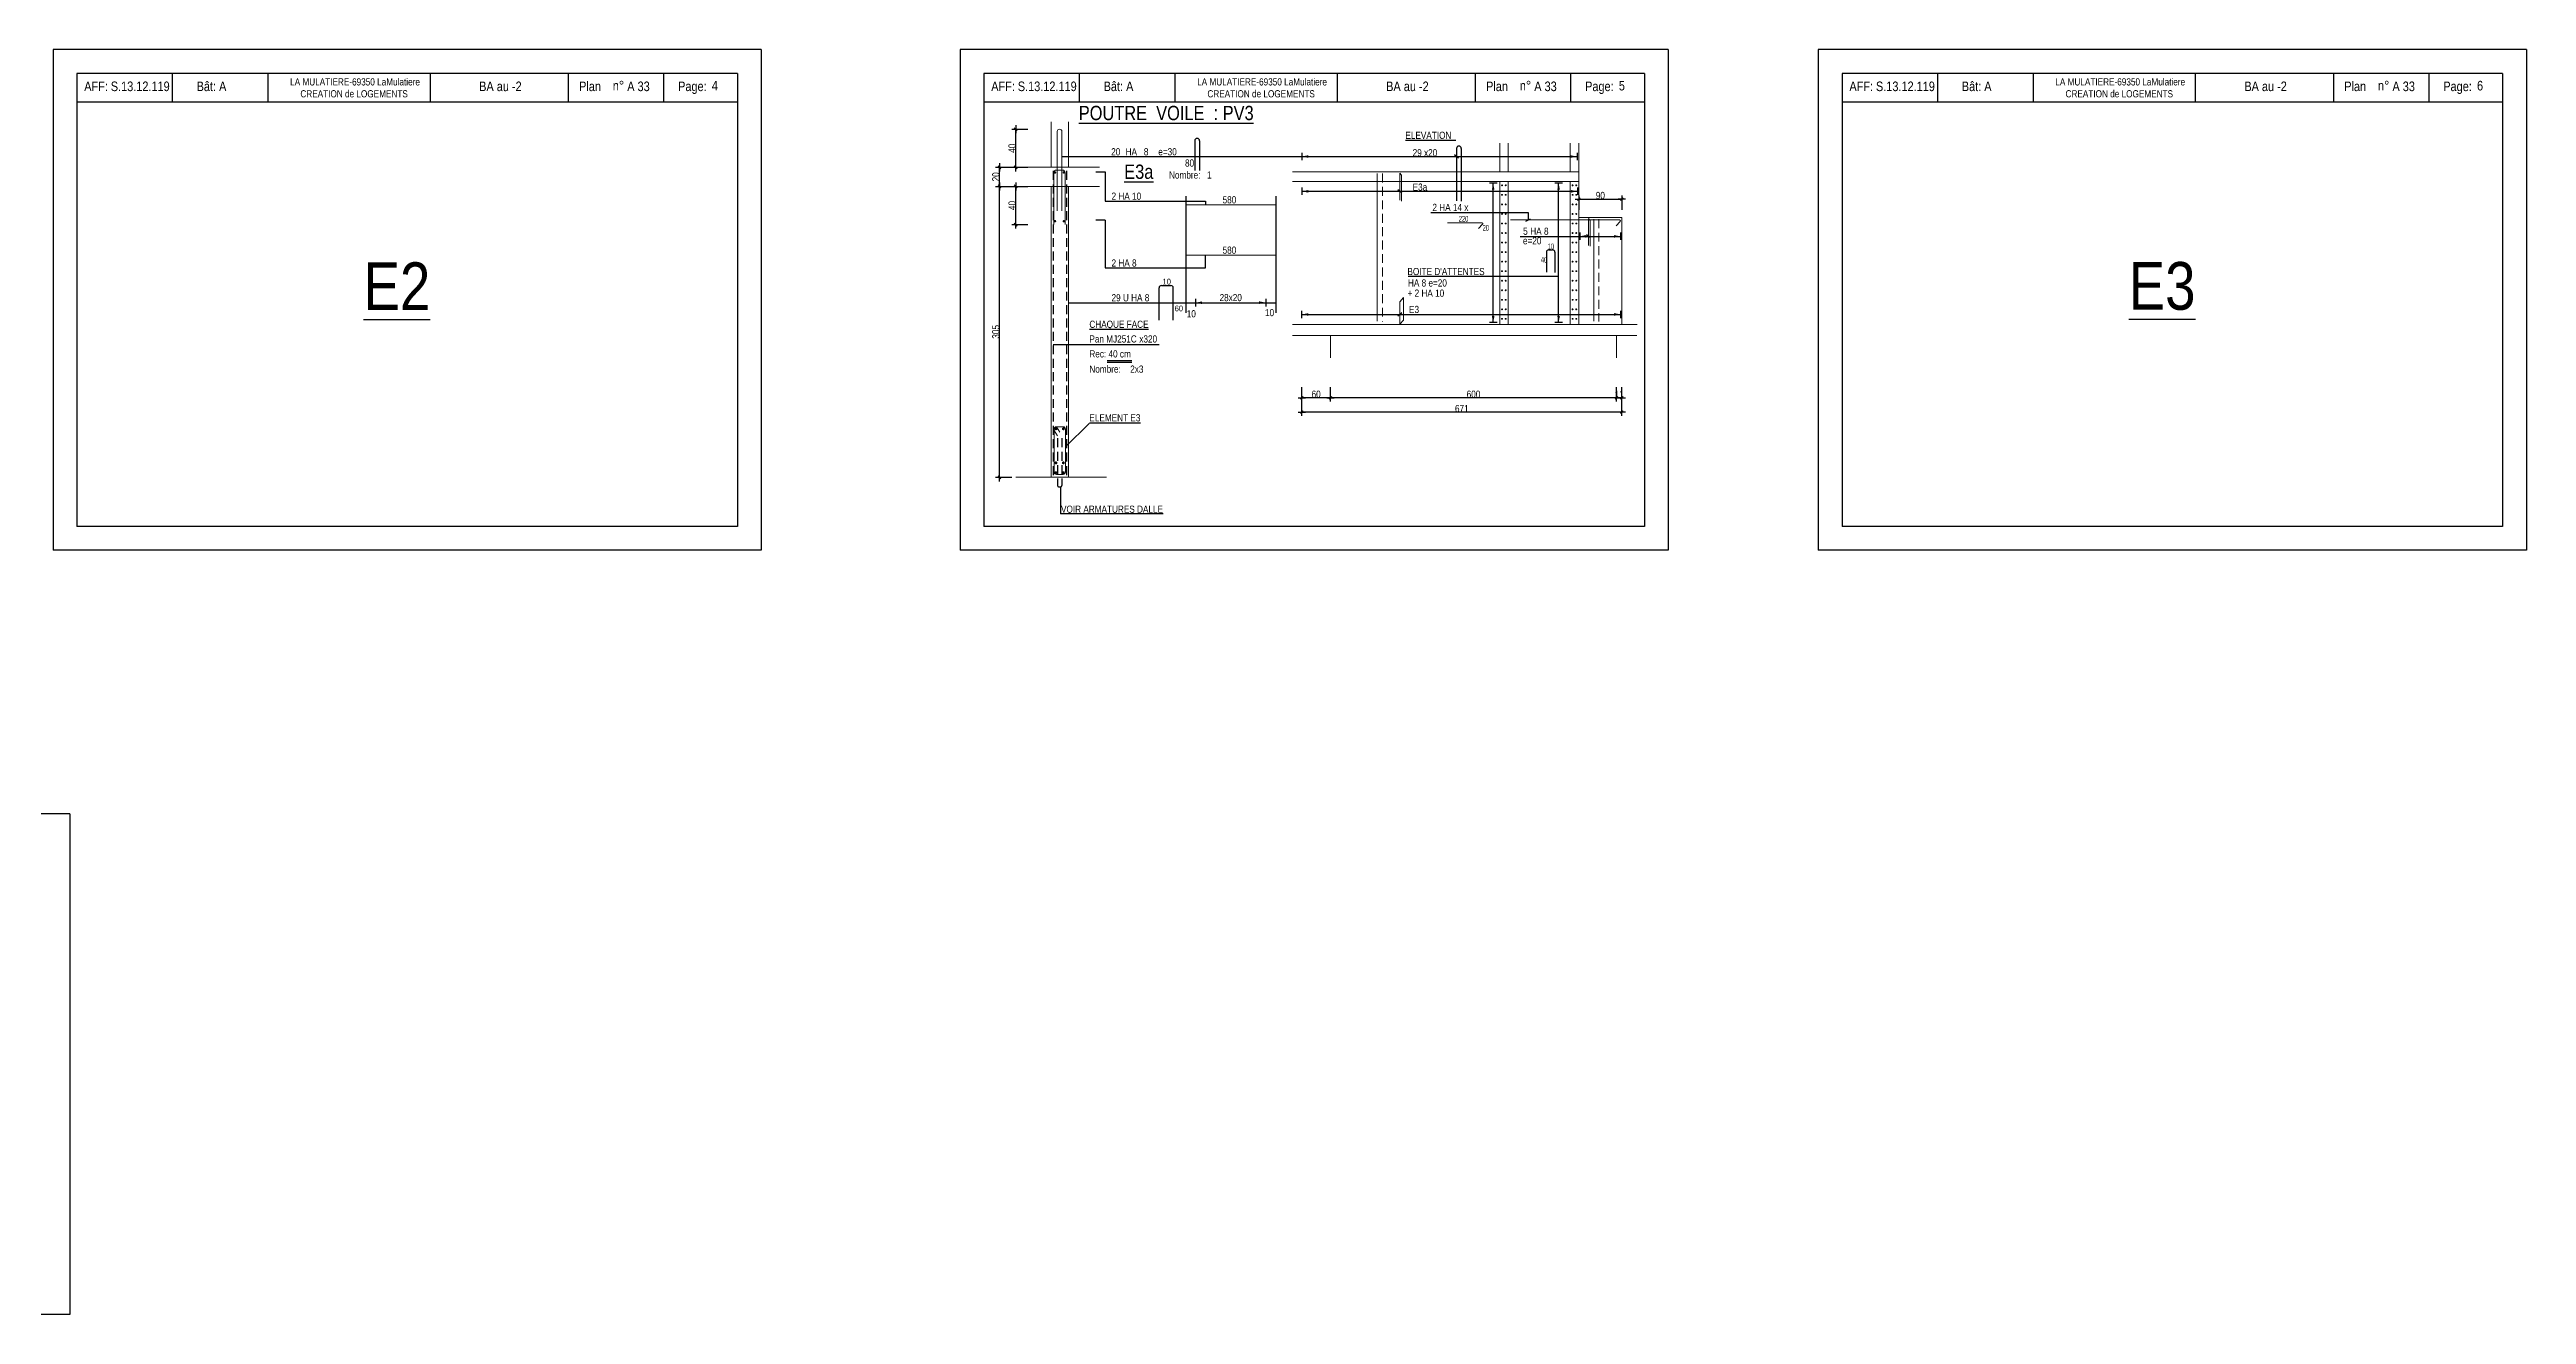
# Model space of a CAD drawing. Header units: metres. Extents: x -9927 to 45032, y -190416 to 12166.
# Drawn here: x 4051 to 9244, y -160749 to -158097 of the extents above; entities that cross this region are included whole.
import ezdxf
from ezdxf.enums import TextEntityAlignment as Align

# ---------------------------------------------------------------- set-up
doc = ezdxf.new("R2010")
doc.units = ezdxf.units.M
doc.header["$PDMODE"] = 65
doc.linetypes.add('CACHE2', pattern=[0.1875, 0.125, -0.0625])
for name, color, linetype in [('01_cote_gen', 4, 'Continuous'), ('01_fenetres', 171, 'Continuous'), ('01_linteaux', 3, 'Continuous'), ('01_sem', 42, 'Continuous'), ('01_texte', 230, 'Continuous'), ('AA_COTES', 2, 'Continuous')]:
    doc.layers.add(name, color=color, linetype=linetype)
doc.styles.add('STYLE2', font='ARIALN.TTF')
doc.dimstyles.new('JB25', dxfattribs={"dimscale": 0.1, "dimtxt": 150, "dimasz": 17, "dimexe": 0.1, "dimexo": 0.1, "dimgap": 0.09, "dimtad": 1, "dimdec": 1, "dimlfac": 0.5, "dimdsep": 46, "dimtxsty": 'STYLE2', "dimblk1": 'BOND_G', "dimblk2": 'BOND_D', "dimsah": 1, "dimcen": 1.5, "dimdle": 0.01, "dimse1": 1, "dimse2": 1, "dimclrd": 4, "dimclre": 2, "dimclrt": 5, "dimadec": 0, "dimazin": 0, "dimtfac": 2.333333, "dimtdec": 1, "dimtix": 1, "dimtmove": 2, "dimatfit": 3, "dimldrblk": 'BOND_G', "dimfxl": 1, "dimtolj": 1, "dimtzin": 0, "dimarcsym": 0})
doc.dimstyles.new('JB50', dxfattribs={"dimscale": 0.1, "dimtxt": 150, "dimasz": 15, "dimexe": 0.1, "dimexo": 0.1, "dimgap": 0.09, "dimtad": 1, "dimdec": 1, "dimdsep": 46, "dimtxsty": 'STYLE2', "dimblk1": 'BOND_G', "dimblk2": 'BOND_D', "dimsah": 1, "dimcen": 1.5, "dimdle": 0.01, "dimse1": 1, "dimse2": 1, "dimclrd": 4, "dimclre": 2, "dimclrt": 6, "dimazin": 2, "dimtfac": 2.333333, "dimtdec": 1, "dimtix": 1, "dimtmove": 2, "dimatfit": 3, "dimldrblk": 'BOND_G', "dimfxl": 1, "dimtolj": 1, "dimtzin": 0, "dimarcsym": 0})

# ---------------------------------------------------------------- blocks, each defined once
blk = doc.blocks.new('BOND_G')
at = {"layer": 'AA_COTES', "color": 0}
for p, q in [((5, 0), (-5, 0)), ((1.8, 1.8), (-1.8, -1.8)), ((0, -5), (0, 15))]:
    blk.add_line(p, q, dxfattribs=at)
blk = doc.blocks.new('BOND_D')
at = {"layer": 'AA_COTES', "color": 0}
for p, q in [((5, 0), (-5, 0)), ((-1.8, -1.8), (1.8, 1.8)), ((0, 5), (0, -15))]:
    blk.add_line(p, q, dxfattribs=at)
blk = doc.blocks.new('*D1466')
at = {"layer": '01_cote_gen', "color": 4, "linetype": 'Continuous', "lineweight": -2, "transparency": 16777216}
blk.add_line((6076.7, -158462), (6076.7, -158385.4), dxfattribs=at)
at = {"layer": 'DEFPOINTS', "color": 0, "linetype": 'Continuous', "lineweight": 0, "transparency": 16777216}
for p in [(6076.7, -158383.7), (6151, -158383.7), (6156.5, -158463.7)]:
    blk.add_point(p, dxfattribs=at)
at = {"layer": '01_cote_gen', "color": 4, "linetype": 'Continuous', "lineweight": -2, "transparency": 16777216, "xscale": 1.7, "yscale": 1.7, "zscale": 1.7}
for name, p, rotation in [('BOND_D', (6076.7, -158383.7), 90), ('BOND_G', (6076.7, -158463.7), 270)]:
    blk.add_blockref(name, p, dxfattribs=dict(at, rotation=rotation))
at = {"layer": '01_cote_gen', "color": 5, "linetype": 'Continuous', "lineweight": 0, "transparency": 16777216, "insert": (6069, -158423.7), "char_height": 15, "attachment_point": 5, "rotation": 90, "style": 'STYLE2'}
blk.add_mtext('\\A1;40', dxfattribs=at)
blk = doc.blocks.new('*D1467')
at = {"layer": '01_cote_gen', "color": 4, "linetype": 'Continuous', "lineweight": -2, "transparency": 16777216}
blk.add_line((6042.6, -158382), (6042.6, -158345.4), dxfattribs=at)
at = {"layer": 'DEFPOINTS', "color": 0, "linetype": 'Continuous', "lineweight": 0, "transparency": 16777216}
for p in [(6042.6, -158343.7), (6118.2, -158343.7), (6118.2, -158383.7)]:
    blk.add_point(p, dxfattribs=at)
at = {"layer": '01_cote_gen', "color": 4, "linetype": 'Continuous', "lineweight": -2, "transparency": 16777216, "xscale": 1.7, "yscale": 1.7, "zscale": 1.7}
for name, p, rotation in [('BOND_D', (6042.6, -158343.7), 90), ('BOND_G', (6042.6, -158383.7), 270)]:
    blk.add_blockref(name, p, dxfattribs=dict(at, rotation=rotation))
at = {"layer": '01_cote_gen', "color": 5, "linetype": 'Continuous', "lineweight": 0, "transparency": 16777216, "insert": (6034.9, -158363.7), "char_height": 15, "attachment_point": 5, "rotation": 90, "style": 'STYLE2'}
blk.add_mtext('\\A1;20', dxfattribs=at)
blk = doc.blocks.new('*D1468')
at = {"layer": '01_cote_gen', "color": 4, "lineweight": -2, "transparency": 16777216}
blk.add_line((6042.6, -158992), (6042.6, -158385.4), dxfattribs=at)
at = {"layer": 'DEFPOINTS', "color": 0, "lineweight": 0, "transparency": 16777216}
for p in [(6042.6, -158383.7), (6051.1, -158383.7), (6095.1, -158993.7)]:
    blk.add_point(p, dxfattribs=at)
at = {"layer": '01_cote_gen', "color": 4, "lineweight": -2, "transparency": 16777216, "xscale": 1.7, "yscale": 1.7, "zscale": 1.7}
for name, p, rotation in [('BOND_D', (6042.6, -158383.7), 90), ('BOND_G', (6042.6, -158993.7), 270)]:
    blk.add_blockref(name, p, dxfattribs=dict(at, rotation=rotation))
at = {"layer": '01_cote_gen', "color": 5, "lineweight": 0, "transparency": 16777216, "insert": (6034.9, -158688.7), "char_height": 15, "attachment_point": 5, "rotation": 90, "style": 'STYLE2'}
blk.add_mtext('\\A1;305', dxfattribs=at)
blk = doc.blocks.new('*D1469')
at = {"layer": '01_cote_gen', "color": 4, "lineweight": -2, "transparency": 16777216}
blk.add_line((6076.7, -158342), (6076.7, -158265.4), dxfattribs=at)
at = {"layer": 'DEFPOINTS', "color": 0, "lineweight": 0, "transparency": 16777216}
for p in [(6076.7, -158263.7), (6102.2, -158263.7), (6141.6, -158343.7)]:
    blk.add_point(p, dxfattribs=at)
at = {"layer": '01_cote_gen', "color": 4, "lineweight": -2, "transparency": 16777216, "xscale": 1.7, "yscale": 1.7, "zscale": 1.7}
for name, p, rotation in [('BOND_D', (6076.7, -158263.7), 90), ('BOND_G', (6076.7, -158343.7), 270)]:
    blk.add_blockref(name, p, dxfattribs=dict(at, rotation=rotation))
at = {"layer": '01_cote_gen', "color": 5, "lineweight": 0, "transparency": 16777216, "insert": (6069, -158303.7), "char_height": 15, "attachment_point": 5, "rotation": 90, "style": 'STYLE2'}
blk.add_mtext('\\A1;40', dxfattribs=at)
blk = doc.blocks.new('*D1470')
at = {"layer": '01_cote_gen', "color": 4, "lineweight": -2, "transparency": 16777216}
blk.add_line((7335, -158827.2), (6738, -158827.2), dxfattribs=at)
at = {"layer": 'DEFPOINTS', "color": 0, "lineweight": 0, "transparency": 16777216}
for p in [(6736.5, -158709), (7336.5, -158717.7), (6736.5, -158827.2)]:
    blk.add_point(p, dxfattribs=at)
at = {"layer": '01_cote_gen', "color": 4, "lineweight": -2, "transparency": 16777216, "xscale": 1.5, "yscale": 1.5, "zscale": 1.5, "rotation": 180}
blk.add_blockref('BOND_D', (6736.5, -158827.2), dxfattribs=at)
at = {"layer": '01_cote_gen', "color": 4, "lineweight": -2, "transparency": 16777216, "xscale": 1.5, "yscale": 1.5, "zscale": 1.5}
blk.add_blockref('BOND_G', (7336.5, -158827.2), dxfattribs=at)
at = {"layer": '01_cote_gen', "color": 6, "lineweight": 0, "transparency": 16777216, "insert": (7036.5, -158819.5), "char_height": 15, "attachment_point": 5, "style": 'STYLE2'}
blk.add_mtext('\\A1;600', dxfattribs=at)
blk = doc.blocks.new('*D1471')
at = {"layer": '01_cote_gen', "color": 4, "lineweight": -2, "transparency": 16777216}
blk.add_line((6735, -158827.2), (6678, -158827.2), dxfattribs=at)
at = {"layer": 'DEFPOINTS', "color": 0, "lineweight": 0, "transparency": 16777216}
for p in [(6676.5, -158728.4), (6736.5, -158728.4), (6676.5, -158827.2)]:
    blk.add_point(p, dxfattribs=at)
at = {"layer": '01_cote_gen', "color": 4, "lineweight": -2, "transparency": 16777216, "xscale": 1.5, "yscale": 1.5, "zscale": 1.5, "rotation": 180}
blk.add_blockref('BOND_D', (6676.5, -158827.2), dxfattribs=at)
at = {"layer": '01_cote_gen', "color": 4, "lineweight": -2, "transparency": 16777216, "xscale": 1.5, "yscale": 1.5, "zscale": 1.5}
blk.add_blockref('BOND_G', (6736.5, -158827.2), dxfattribs=at)
at = {"layer": '01_cote_gen', "color": 6, "lineweight": 0, "transparency": 16777216, "insert": (6706.5, -158819.5), "char_height": 15, "attachment_point": 5, "style": 'STYLE2'}
blk.add_mtext('\\A1;60', dxfattribs=at)
blk = doc.blocks.new('*D1472')
at = {"layer": '01_cote_gen', "color": 4, "lineweight": -2, "transparency": 16777216}
for p, q in [((7335, -158827.2), (7333.5, -158827.2)), ((7336.5, -158827.2), (7347.5, -158827.2)), ((7349, -158827.2), (7350.5, -158827.2))]:
    blk.add_line(p, q, dxfattribs=at)
at = {"layer": 'DEFPOINTS', "color": 0, "lineweight": 0, "transparency": 16777216}
for p in [(7347.5, -158673.1), (7336.5, -158819.7), (7347.5, -158827.2)]:
    blk.add_point(p, dxfattribs=at)
at = {"layer": '01_cote_gen', "color": 4, "lineweight": -2, "transparency": 16777216, "xscale": 1.5, "yscale": 1.5, "zscale": 1.5}
blk.add_blockref('BOND_G', (7336.5, -158827.2), dxfattribs=at)
at = {"layer": '01_cote_gen', "color": 4, "lineweight": -2, "transparency": 16777216, "xscale": 1.5, "yscale": 1.5, "zscale": 1.5, "rotation": 180}
blk.add_blockref('BOND_D', (7347.5, -158827.2), dxfattribs=at)
at = {"layer": '01_cote_gen', "color": 6, "lineweight": 0, "transparency": 16777216, "insert": (7342, -158819.7), "char_height": 15, "attachment_point": 5, "style": 'STYLE2'}
blk.add_mtext('\\A1;11', dxfattribs=at)
blk = doc.blocks.new('*D1473')
at = {"layer": '01_cote_gen', "color": 4, "lineweight": -2, "transparency": 16777216}
blk.add_line((7259, -158410.5), (7346, -158410.5), dxfattribs=at)
at = {"layer": 'DEFPOINTS', "color": 0, "lineweight": 0, "transparency": 16777216}
for p in [(7347.5, -158410.5), (7257.5, -158413.5), (7347.5, -158448.8)]:
    blk.add_point(p, dxfattribs=at)
at = {"layer": '01_cote_gen', "color": 4, "lineweight": -2, "transparency": 16777216, "xscale": 1.5, "yscale": 1.5, "zscale": 1.5, "rotation": 180}
blk.add_blockref('BOND_G', (7257.5, -158410.5), dxfattribs=at)
at = {"layer": '01_cote_gen', "color": 4, "lineweight": -2, "transparency": 16777216, "xscale": 1.5, "yscale": 1.5, "zscale": 1.5}
blk.add_blockref('BOND_D', (7347.5, -158410.5), dxfattribs=at)
at = {"layer": '01_cote_gen', "color": 6, "lineweight": 0, "transparency": 16777216, "insert": (7302.5, -158402.8), "char_height": 15, "attachment_point": 5, "style": 'STYLE2'}
blk.add_mtext('\\A1;90', dxfattribs=at)
blk = doc.blocks.new('*D1474')
at = {"layer": '01_cote_gen', "color": 4, "lineweight": -2, "transparency": 16777216}
blk.add_line((7346, -158857.4), (6678, -158857.4), dxfattribs=at)
at = {"layer": 'DEFPOINTS', "color": 0, "lineweight": 0, "transparency": 16777216}
for p in [(6676.5, -158834.2), (6676.5, -158857.4), (7347.5, -158834.7)]:
    blk.add_point(p, dxfattribs=at)
at = {"layer": '01_cote_gen', "color": 4, "lineweight": -2, "transparency": 16777216, "xscale": 1.5, "yscale": 1.5, "zscale": 1.5, "rotation": 180}
blk.add_blockref('BOND_D', (6676.5, -158857.4), dxfattribs=at)
at = {"layer": '01_cote_gen', "color": 4, "lineweight": -2, "transparency": 16777216, "xscale": 1.5, "yscale": 1.5, "zscale": 1.5}
blk.add_blockref('BOND_G', (7347.5, -158857.4), dxfattribs=at)
at = {"layer": '01_cote_gen', "color": 6, "lineweight": 0, "transparency": 16777216, "insert": (7012, -158849.7), "char_height": 15, "attachment_point": 5, "style": 'STYLE2'}
blk.add_mtext('\\A1;671', dxfattribs=at)

msp = doc.modelspace()

# ---------------------------------------------------------------- linework, layer by layer
at = {"layer": '01_cote_gen', "color": 5, "linetype": 'Continuous', "lineweight": 0}
for p, q in [((6834.73, -158356.78), (6834.73, -158666.54)), ((7288.48, -158452.65), (7288.48, -158666.54))]:
    msp.add_line(p, q, dxfattribs=at)
at = {"layer": '01_cote_gen', "color": 5, "linetype": 'CACHE2', "lineweight": 0, "ltscale": 150}
for p, q in [((6845.87, -158356.78), (6845.87, -158667.02)), ((7299.62, -158452.65), (7299.62, -158667.02))]:
    msp.add_line(p, q, dxfattribs=at)
at = {"layer": '01_fenetres', "ltscale": 30}
for p, q in [((4108.03, -158146.73), (4108.03, -159096.73)), ((5493.03, -158146.73), (4108.03, -158146.73)), ((4308.03, -158146.73), (4308.03, -158206.73)), ((4508.42, -158146.73), (4508.42, -158206.73)), ((4848.6, -158146.73), (4848.6, -158206.73)), ((5138.9, -158206.73), (5138.9, -158146.73)), ((5338.9, -158206.73), (5338.9, -158146.73)), ((5493.03, -158146.73), (5493.03, -159096.73)), ((6009.95, -158146.73), (6009.95, -159096.73)), ((6009.95, -158146.73), (6009.95, -159096.73)), ((6009.95, -158146.73), (6009.95, -159096.73)), ((7394.95, -158146.73), (6009.95, -158146.73)), ((6209.95, -158146.73), (6209.95, -158206.73)), ((6410.35, -158146.73), (6410.35, -158206.73)), ((6750.52, -158146.73), (6750.52, -158206.73)), ((7040.82, -158206.73), (7040.82, -158146.73)), ((7240.82, -158206.73), (7240.82, -158146.73)), ((7394.95, -158146.73), (7394.95, -159096.73)), ((7809.45, -158146.73), (7809.45, -159096.73)), ((9194.45, -158146.73), (7809.45, -158146.73)), ((8009.45, -158146.73), (8009.45, -158206.73)), ((8209.85, -158146.73), (8209.85, -158206.73)), ((8550.02, -158146.73), (8550.02, -158206.73)), ((8840.32, -158206.73), (8840.32, -158146.73)), ((9040.32, -158206.73), (9040.32, -158146.73)), ((9194.45, -158146.73), (9194.45, -159096.73)), ((5493.03, -158206.73), (4108.03, -158206.73)), ((7394.95, -158206.73), (6009.95, -158206.73)), ((9194.45, -158206.73), (7809.45, -158206.73)), ((5493.03, -159096.73), (4108.03, -159096.73)), ((7394.95, -159096.73), (6009.95, -159096.73)), ((9194.45, -159096.73), (7809.45, -159096.73))]:
    msp.add_line(p, q, dxfattribs=at)
at = {"layer": '01_linteaux', "linetype": 'Continuous'}
for p, q in [((6452.04, -158288.15), (6452.04, -158350.33)), ((6462.04, -158288.15), (6462.04, -158350.33)), ((7000.89, -158304.03), (7000.89, -158414.06)), ((7010.89, -158304.03), (7010.89, -158414.55)), ((7194.29, -158516.73), (7202.13, -158516.73)), ((7189.29, -158521.73), (7189.29, -158563.82)), ((7207.13, -158521.73), (7207.13, -158564.31)), ((6377.31, -158664.17), (6377.31, -158596.58)), ((6382.31, -158591.58), (6401.92, -158591.58)), ((6406.92, -158664.17), (6406.92, -158596.58))]:
    msp.add_line(p, q, dxfattribs=at)
for centre, start, end in [((6457.04, -158288.15), 90, 180), ((6457.04, -158288.15), 0, 90), ((7005.89, -158304.03), 90, 180), ((7005.89, -158304.03), 0, 90), ((7194.29, -158521.73), 90, 180), ((7202.13, -158521.73), 0, 90), ((6382.31, -158596.58), 90, 180), ((6401.92, -158596.58), 0, 90)]:
    msp.add_arc(centre, 5, start, end, dxfattribs=at)
at = {"layer": '01_sem', "color": 2, "lineweight": 0, "ltscale": 7}
for p, q in [((6150.9, -158343.72), (6150.9, -158247.98)), ((6186.9, -158343.72), (6186.9, -158247.98)), ((6163.55, -158268.72), (6163.55, -158434.77)), ((6173.55, -158268.72), (6173.55, -158434.77)), ((7091.45, -158353.09), (7091.45, -158293.28)), ((7109.45, -158353.09), (7109.45, -158293.28)), ((7239.45, -158353.09), (7239.45, -158293.28)), ((7257.45, -158373.09), (7257.45, -158293.28)), ((6076.85, -158343.72), (6251.92, -158343.72)), ((6156.18, -158355.32), (6156.18, -158463.72)), ((6174.18, -158349.32), (6162.18, -158349.32)), ((6180.18, -158355.32), (6180.18, -158463.72)), ((6656.83, -158353.09), (7257.45, -158353.09)), ((6882.15, -158356.18), (6882.15, -158412.84)), ((6882.15, -158356.18), (6885.69, -158360.41)), ((6885.69, -158360.41), (6885.69, -158414.33)), ((6076.85, -158383.72), (6251.92, -158383.72)), ((6150.9, -158383.72), (6150.9, -158993.72)), ((6186.9, -158383.72), (6186.9, -158993.72)), ((6656.83, -158373.09), (7257.45, -158373.09)), ((7091.45, -158373.09), (7091.45, -158673.09)), ((7109.45, -158373.09), (7109.45, -158673.09)), ((7239.45, -158373.09), (7239.45, -158673.09)), ((7257.45, -158373.09), (7257.45, -158673.09)), ((6433.53, -158422.09), (6621.85, -158422.09)), ((7053.9, -158459.76), (6982.24, -158459.76)), ((7055.35, -158463.14), (7046.98, -158471.95)), ((7342.57, -158453.89), (7114.19, -158453.89)), ((7257.45, -158448.76), (7347.45, -158448.76)), ((7277.92, -158450.67), (7277.92, -158507.34)), ((7277.92, -158450.67), (7281.46, -158454.9)), ((7281.46, -158454.9), (7281.46, -158508.83)), ((7344.02, -158457.27), (7335.65, -158466.08)), ((7347.45, -158448.76), (7347.45, -158673.09)), ((6433.53, -158527.67), (6621.85, -158527.67)), ((6882.15, -158625.6), (6889.43, -158616.89)), ((6889.43, -158663.93), (6889.43, -158616.89)), ((6882.15, -158672.64), (6882.15, -158625.6)), ((6882.15, -158672.64), (6889.43, -158663.93)), ((6656.83, -158673.09), (7379.61, -158673.09)), ((6656.83, -158696.09), (6736.45, -158696.09)), ((6736.45, -158696.09), (7336.45, -158696.09)), ((6736.45, -158696.09), (6736.45, -158743.09)), ((7336.45, -158696.09), (7336.45, -158743.09)), ((7336.45, -158696.09), (7379.15, -158696.09)), ((6156.9, -158892.72), (6156.9, -158982.72)), ((6156.9, -158895.5), (6164.25, -158906.7)), ((6161.9, -158887.72), (6175.9, -158887.72)), ((6161.9, -158887.72), (6169.25, -158898.91)), ((6180.9, -158892.72), (6180.9, -158982.72)), ((6076.85, -158993.72), (6266.84, -158993.72)), ((6093.48, -158993.72), (6245.78, -158993.72)), ((6161.9, -158987.72), (6175.9, -158987.72))]:
    msp.add_line(p, q, dxfattribs=at)
at = {"layer": '01_sem', "color": 2, "lineweight": 0, "ltscale": 7, "flags": 128}
for points, const_width in [([(6159.01, -158353.21, -1), (6159.01, -158355.71, -1)], 2.5), ([(6177.35, -158353.21, 1), (6177.35, -158355.71, 1)], 2.5), ([(7095.31, -158381.46, 1), (7097.31, -158381.46, 1)], 2), ([(7095.31, -158401.46, 1), (7097.31, -158401.46, 1)], 2), ([(7103.02, -158381.46, 1), (7105.02, -158381.46, 1)], 2), ([(7103.02, -158401.46, 1), (7105.02, -158401.46, 1)], 2), ([(7243.31, -158381.46, 1), (7245.31, -158381.46, 1)], 2), ([(7243.31, -158401.46, 1), (7245.31, -158401.46, 1)], 2), ([(7251.02, -158381.46, 1), (7253.02, -158381.46, 1)], 2), ([(7251.02, -158401.46, 1), (7253.02, -158401.46, 1)], 2), ([(6159.01, -158455.48, -1), (6159.01, -158457.98, -1)], 2.5), ([(6177.35, -158455.48, 1), (6177.35, -158457.98, 1)], 2.5), ([(7095.31, -158421.46, 1), (7097.31, -158421.46, 1)], 2), ([(7095.31, -158441.46, 1), (7097.31, -158441.46, 1)], 2), ([(7095.31, -158461.46, 1), (7097.31, -158461.46, 1)], 2), ([(7103.02, -158421.46, 1), (7105.02, -158421.46, 1)], 2), ([(7103.02, -158441.46, 1), (7105.02, -158441.46, 1)], 2), ([(7103.02, -158461.46, 1), (7105.02, -158461.46, 1)], 2), ([(7243.31, -158421.46, 1), (7245.31, -158421.46, 1)], 2), ([(7243.31, -158441.46, 1), (7245.31, -158441.46, 1)], 2), ([(7243.31, -158461.46, 1), (7245.31, -158461.46, 1)], 2), ([(7251.02, -158421.46, 1), (7253.02, -158421.46, 1)], 2), ([(7251.02, -158441.46, 1), (7253.02, -158441.46, 1)], 2), ([(7251.02, -158461.46, 1), (7253.02, -158461.46, 1)], 2), ([(7095.31, -158481.46, 1), (7097.31, -158481.46, 1)], 2), ([(7095.31, -158501.46, 1), (7097.31, -158501.46, 1)], 2), ([(7103.02, -158481.46, 1), (7105.02, -158481.46, 1)], 2), ([(7103.02, -158501.46, 1), (7105.02, -158501.46, 1)], 2), ([(7243.31, -158481.46, 1), (7245.31, -158481.46, 1)], 2), ([(7243.31, -158501.46, 1), (7245.31, -158501.46, 1)], 2), ([(7251.02, -158481.46, 1), (7253.02, -158481.46, 1)], 2), ([(7251.02, -158501.46, 1), (7253.02, -158501.46, 1)], 2), ([(7095.31, -158521.46, 1), (7097.31, -158521.46, 1)], 2), ([(7095.31, -158541.46, 1), (7097.31, -158541.46, 1)], 2), ([(7095.31, -158561.46, 1), (7097.31, -158561.46, 1)], 2), ([(7103.02, -158521.46, 1), (7105.02, -158521.46, 1)], 2), ([(7103.02, -158541.46, 1), (7105.02, -158541.46, 1)], 2), ([(7103.02, -158561.46, 1), (7105.02, -158561.46, 1)], 2), ([(7243.31, -158521.46, 1), (7245.31, -158521.46, 1)], 2), ([(7243.31, -158541.46, 1), (7245.31, -158541.46, 1)], 2), ([(7243.31, -158561.46, 1), (7245.31, -158561.46, 1)], 2), ([(7251.02, -158521.46, 1), (7253.02, -158521.46, 1)], 2), ([(7251.02, -158541.46, 1), (7253.02, -158541.46, 1)], 2), ([(7251.02, -158561.46, 1), (7253.02, -158561.46, 1)], 2), ([(7095.31, -158581.46, 1), (7097.31, -158581.46, 1)], 2), ([(7095.31, -158601.46, 1), (7097.31, -158601.46, 1)], 2), ([(7095.31, -158621.46, 1), (7097.31, -158621.46, 1)], 2), ([(7103.02, -158581.46, 1), (7105.02, -158581.46, 1)], 2), ([(7103.02, -158601.46, 1), (7105.02, -158601.46, 1)], 2), ([(7103.02, -158621.46, 1), (7105.02, -158621.46, 1)], 2), ([(7243.31, -158581.46, 1), (7245.31, -158581.46, 1)], 2), ([(7243.31, -158601.46, 1), (7245.31, -158601.46, 1)], 2), ([(7243.31, -158621.46, 1), (7245.31, -158621.46, 1)], 2), ([(7251.02, -158581.46, 1), (7253.02, -158581.46, 1)], 2), ([(7251.02, -158601.46, 1), (7253.02, -158601.46, 1)], 2), ([(7251.02, -158621.46, 1), (7253.02, -158621.46, 1)], 2), ([(7095.31, -158641.46, 1), (7097.31, -158641.46, 1)], 2), ([(7095.31, -158661.46, 1), (7097.31, -158661.46, 1)], 2), ([(7103.02, -158641.46, 1), (7105.02, -158641.46, 1)], 2), ([(7103.02, -158661.46, 1), (7105.02, -158661.46, 1)], 2), ([(7243.31, -158641.46, 1), (7245.31, -158641.46, 1)], 2), ([(7243.31, -158661.46, 1), (7245.31, -158661.46, 1)], 2), ([(7251.02, -158641.46, 1), (7253.02, -158641.46, 1)], 2), ([(7251.02, -158661.46, 1), (7253.02, -158661.46, 1)], 2), ([(6159.42, -158892.02, 1), (6162.42, -158892.02, 1)], 3), ([(6175.05, -158892.02, 1), (6178.05, -158892.02, 1)], 3), ([(6159.42, -158963.38, 1), (6162.42, -158963.38, 1)], 3), ([(6159.42, -158983.87, 1), (6162.42, -158983.87, 1)], 3), ([(6175.05, -158963.38, 1), (6178.05, -158963.38, 1)], 3), ([(6175.05, -158983.87, 1), (6178.05, -158983.87, 1)], 3)]:
    msp.add_lwpolyline(points, format="xyb", close=True, dxfattribs=dict(at, const_width=const_width))
at = {"layer": '01_sem', "color": 2, "lineweight": 0, "ltscale": 7}
for centre, radius, start, end in [((6168.55, -158268.72), 5, 0, 180), ((6162.18, -158355.32), 6, 90, 180), ((6174.18, -158355.32), 6, 0, 90), ((7053.9, -158461.76), 2, 316.48033, 90), ((7342.57, -158455.89), 2, 316.48033, 90), ((6161.9, -158892.72), 5, 90, 180), ((6175.9, -158892.72), 5, 0, 90), ((6161.9, -158982.72), 5, 180, 270), ((6175.9, -158982.72), 5, 270, 0)]:
    msp.add_arc(centre, radius, start, end, dxfattribs=at)
at = {"layer": '01_texte', "ltscale": 30}
for p, q in [((4058.03, -158096.73), (4058.03, -159146.73)), ((5543.03, -158096.73), (4058.03, -158096.73)), ((5543.03, -158096.73), (5543.03, -159146.73)), ((5959.95, -158096.73), (5959.95, -159146.73)), ((7444.95, -158096.73), (5959.95, -158096.73)), ((7444.95, -158096.73), (7444.95, -159146.73)), ((7759.45, -158096.73), (7759.45, -159146.73)), ((9244.45, -158096.73), (7759.45, -158096.73)), ((9244.45, -158096.73), (9244.45, -159146.73)), ((6173.55, -158321.13), (7253.8, -158321.13)), ((6244.68, -158352.91), (6264.15, -158352.91)), ((6264.15, -158352.91), (6264.15, -158414.65)), ((6676.45, -158313.07), (6676.45, -158328.71)), ((7005.02, -158324.44), (6996.75, -158317.82)), ((7253.8, -158313.07), (7253.8, -158328.71)), ((6433.53, -158404.14), (6433.53, -158648.77)), ((6621.85, -158404.14), (6621.85, -158648.77)), ((6676.45, -158385.94), (6676.45, -158401.58)), ((6676.45, -158394), (7254.67, -158394)), ((6886.29, -158397.31), (6878.02, -158390.69)), ((7085.8, -158377), (7070.16, -158377)), ((7077.74, -158669.23), (7077.74, -158377)), ((7222.97, -158377), (7207.34, -158377)), ((7214.91, -158669.23), (7214.91, -158377)), ((7254.67, -158385.94), (7254.67, -158401.58)), ((6264.15, -158454.85), (6244.68, -158454.85)), ((6264.15, -158414.65), (6474.64, -158414.65)), ((6264.15, -158454.85), (6264.15, -158554.78)), ((6474.64, -158414.65), (6474.64, -158422.09)), ((6946.94, -158438.39), (7151.18, -158438.39)), ((7146.48, -158456.27), (7155.87, -158451.5)), ((7151.18, -158438.39), (7151.18, -158453.89)), ((7134, -158488.58), (7259.15, -158488.49)), ((7259.15, -158480.43), (7259.15, -158496.07)), ((7259.15, -158488.49), (7344.75, -158488.49)), ((7282.06, -158491.8), (7273.78, -158485.18)), ((7344.75, -158480.43), (7344.75, -158496.07)), ((6264.15, -158554.78), (6474.64, -158554.78)), ((6474.64, -158554.78), (6474.64, -158527.67)), ((6453.24, -158619.57), (6453.24, -158635.21)), ((6600.76, -158619.57), (6600.76, -158635.21)), ((6188.95, -158627.63), (6621.85, -158627.63)), ((6676.45, -158660.25), (6676.45, -158644.61)), ((6676.45, -158652.19), (7345.1, -158652.19)), ((6886.29, -158648.88), (6878.02, -158655.5)), ((7085.8, -158669.23), (7070.16, -158669.23)), ((7222.97, -158669.23), (7207.34, -158669.23)), ((7345.1, -158660.25), (7345.1, -158644.61)), ((6170.19, -159013.77), (6170.19, -159070.56)), ((6385.91, -159070.56), (6170.19, -159070.56)), ((5543.03, -159146.73), (4058.03, -159146.73)), ((7444.95, -159146.73), (5959.95, -159146.73)), ((9244.45, -159146.73), (7759.45, -159146.73)), ((4093.12, -159699.07), (2608.12, -159699.07)), ((4093.12, -159699.07), (4093.12, -160749.07)), ((4093.12, -160749.07), (2608.12, -160749.07))]:
    msp.add_line(p, q, dxfattribs=at)
at = {"layer": '01_texte', "linetype": 'CACHE2', "ltscale": 150}
for p, q in [((6154.9, -158351.37), (6154.9, -158993.72)), ((6182.9, -158351.37), (6182.9, -158993.72)), ((6164.36, -158911.93), (6164.36, -159010.77)), ((6173.19, -158911.93), (6173.19, -159010.77)), ((6167.36, -159013.77), (6170.19, -159013.77))]:
    msp.add_line(p, q, dxfattribs=at)
at = {"layer": '01_texte'}
for p, q in [((6899.49, -158571.7), (7214.91, -158571.7)), ((6154.9, -158715.21), (6377.14, -158715.21)), ((6320.37, -158749.39), (6268.62, -158749.39)), ((6320.37, -158752.7), (6268.62, -158752.7)), ((6180.9, -158929.64), (6230.47, -158880.8))]:
    msp.add_line(p, q, dxfattribs=at)
at = {"layer": '01_texte', "linetype": 'CACHE2', "ltscale": 150}
for centre, start, end in [((6167.36, -159010.77), 180, 270), ((6170.19, -159010.77), 270, 0)]:
    msp.add_arc(centre, 3, start, end, dxfattribs=at)
at = {"layer": '01_texte', "ltscale": 30}
for points in [[(6676.45, -158321.13), (6690.28, -158318.38), (6690.28, -158321.13)], [(6676.45, -158321.13), (6690.28, -158323.89), (6690.28, -158321.13)], [(7253.8, -158321.13), (7239.98, -158318.38), (7239.98, -158321.13)], [(7253.8, -158321.13), (7239.98, -158323.89), (7239.98, -158321.13)], [(6676.45, -158394), (6690.28, -158391.24), (6690.28, -158394)], [(6676.45, -158394), (6690.28, -158396.75), (6690.28, -158394)], [(7077.74, -158377), (7074.98, -158390.83), (7077.74, -158390.83)], [(7077.74, -158377), (7080.49, -158390.83), (7077.74, -158390.83)], [(7214.91, -158377), (7212.16, -158390.83), (7214.91, -158390.83)], [(7214.91, -158377), (7217.67, -158390.83), (7214.91, -158390.83)], [(7254.67, -158394), (7240.84, -158391.24), (7240.84, -158394)], [(7254.67, -158394), (7240.84, -158396.75), (7240.84, -158394)], [(7259.15, -158488.49), (7272.98, -158485.74), (7272.98, -158488.49)], [(7259.15, -158488.49), (7272.98, -158491.25), (7272.98, -158488.49)], [(7344.75, -158488.49), (7330.92, -158485.74), (7330.92, -158488.49)], [(7344.75, -158488.49), (7330.92, -158491.25), (7330.92, -158488.49)], [(6453.24, -158627.63), (6467.07, -158624.87), (6467.07, -158627.63)], [(6453.24, -158627.63), (6467.07, -158630.38), (6467.07, -158627.63)], [(6600.76, -158627.39), (6586.94, -158624.63), (6586.94, -158627.39)], [(6600.76, -158627.39), (6586.94, -158630.14), (6586.94, -158627.39)], [(6676.45, -158652.19), (6690.28, -158649.43), (6690.28, -158652.19)], [(6676.45, -158652.19), (6690.28, -158654.94), (6690.28, -158652.19)], [(7077.74, -158669.23), (7074.98, -158655.41), (7077.74, -158655.41)], [(7077.74, -158669.23), (7080.49, -158655.41), (7077.74, -158655.41)], [(7214.91, -158669.23), (7212.16, -158655.41), (7214.91, -158655.41)], [(7214.91, -158669.23), (7217.67, -158655.41), (7214.91, -158655.41)], [(7345.1, -158652.19), (7331.28, -158649.43), (7331.28, -158652.19)], [(7345.1, -158652.19), (7331.28, -158654.94), (7331.28, -158652.19)]]:
    msp.add_solid(points, dxfattribs=at)

# ---------------------------------------------------------------- texts
at = {"layer": '01_texte', "style": 'STYLE2'}
for s, height, p in [('AFF:', 20, (4123.33, -158183.88)), ('S.13.12.119', 20, (4178.99, -158183.88)), ('Bât: A', 20, (4358.97, -158183.88)), ('LA MULATIERE-69350 LaMulatiere', 15, (4555.12, -158172.01)), ('CREATION de LOGEMENTS', 15, (4576.6, -158197.01)), ('BA au -2', 20, (4951.42, -158183.88)), ('Plan', 20, (5160.94, -158183.88)), ('n%%D', 20, (5231.63, -158182.43)), ('A 33', 20, (5261.97, -158183.88)), ('Page:', 20, (5368.61, -158183.88)), ('4', 20, (5439.3, -158182.43)), ('AFF:', 20, (6025.25, -158183.88)), ('S.13.12.119', 20, (6080.91, -158183.88)), ('Bât: A', 20, (6260.89, -158183.88)), ('LA MULATIERE-69350 LaMulatiere', 15, (6457.04, -158172.01)), ('CREATION de LOGEMENTS', 15, (6478.52, -158197.01)), ('BA au -2', 20, (6853.34, -158183.88)), ('Plan', 20, (7062.86, -158183.88)), ('n%%D', 20, (7133.55, -158182.43)), ('A 33', 20, (7163.89, -158183.88)), ('Page:', 20, (7270.53, -158183.88)), ('5', 20, (7341.22, -158182.43)), ('AFF:', 20, (7824.75, -158183.88)), ('S.13.12.119', 20, (7880.41, -158183.88)), ('Bât: A', 20, (8060.39, -158183.88)), ('LA MULATIERE-69350 LaMulatiere', 15, (8256.55, -158172.01)), ('CREATION de LOGEMENTS', 15, (8278.03, -158197.01)), ('BA au -2', 20, (8652.85, -158183.88)), ('Plan', 20, (8862.37, -158183.88)), ('n%%D', 20, (8933.05, -158182.43)), ('A 33', 20, (8963.4, -158183.88)), ('Page:', 20, (9070.04, -158183.88)), ('6', 20, (9140.72, -158182.43)), ('HA', 15, (6307.06, -158318.68)), ('8', 15, (6345.23, -158318.68)), ('%%UELEVATION  ', 15, (6893.68, -158284.07)), ('29 x20', 15, (6908.9, -158320.6)), ('%%UE3a', 30, (6304.11, -158367.9)), ('Nombre:', 15, (6398.08, -158367.26)), ('80', 15, (6431.59, -158342.19)), ('1', 15, (6477.7, -158367.26)), ('2 HA 10', 15, (6277.5, -158411.69)), ('580', 15, (6510.36, -158419.3)), ('E3a', 15, (6908.9, -158392.64)), ('2 HA 14 x  ', 15, (6950.34, -158435.26)), ('580', 15, (6510.36, -158524.88)), ('HA', 15, (7155.54, -158485.12)), ('8', 15, (7184.35, -158485.12)), ('2 HA 8', 15, (6277.5, -158551.82)), ('29 U HA 8', 15, (6277.5, -158624.67)), ('10', 12, (6384.52, -158589.33)), ('28x20', 15, (6504.02, -158624.33)), ('%%UCHAQUE FACE', 15, (6231.03, -158680.3)), ('60', 12, (6409.92, -158645.61)), ('10', 15, (6435.2, -158658.28)), ('10', 15, (6599.32, -158655.75)), ('E3', 15, (6901.33, -158649.2)), ('Pan MJ251C', 15, (6231.03, -158711.09)), ('x320', 15, (6335.78, -158711.09)), ('Rec: 40 cm', 15, (6231.03, -158742.37)), ('Nombre:', 15, (6231.03, -158774.28)), (' 2x3', 15, (6311.89, -158774.28)), ('%%UELEMENT E3', 15, (6231.03, -158876.47)), ('VOIR ARMATURES DALLE', 15, (6171.58, -159068.05))]:
    msp.add_text(s, height=height, dxfattribs=at).set_placement(p)
for s, height, p in [('%%UPOUTRE  VOILE  : PV3', 30, (6392.15, -158229.78)), ('%%UE2', 100, (4779.01, -158592.27)), ('%%UE3', 100, (8480.44, -158592.27))]:
    msp.add_text(s, height=height, dxfattribs=at).set_placement(p, align=Align.MIDDLE)
for s, p in [('20', (6295.86, -158318.68)), ('5', (7150.11, -158485.12)), ("BOITE D'ATTENTES", (7059.78, -158569.68)), ('+ 2 HA 10 ', (6979.85, -158615)), ('HA 8 e=20', (6980.72, -158593.66))]:
    msp.add_text(s, height=15, dxfattribs=at).set_placement(p, align=Align.RIGHT)
for s, p in [('e=30', (6394.89, -158318.68)), ('e=20', (7159.61, -158505.11))]:
    msp.add_text(s, height=15, dxfattribs=at).set_placement(p, align=Align.CENTER)
at = {"layer": '01_texte', "style": 'STYLE2', "width": 0.7}
for s, p in [('220', (7005.6, -158457.62)), ('20', (7055.62, -158476.57)), ('10', (7192.34, -158515.62)), ('40', (7177.85, -158543.6))]:
    msp.add_text(s, height=12, dxfattribs=at).set_placement(p)

# ---------------------------------------------------------------- dimensions: what is measured, and where the dimension line sits
at = {"layer": '01_cote_gen', "lineweight": 0}
for base, p1, p2, picture, middle in [((6076.7, -158263.69), (6141.61, -158343.72), (6102.2, -158263.69), '*D1469', (6069.03, -158303.71)), ((6042.6, -158383.72), (6095.08, -158993.72), (6051.1, -158383.72), '*D1468', (6034.94, -158688.72))]:
    dim = msp.add_linear_dim(base=base, p1=p1, p2=p2, angle=90, dimstyle='JB25', dxfattribs=at)
    dim.commit()
    dim.dimension.update_dxf_attribs({"geometry": picture, "text_midpoint": middle})
at = {"layer": '01_cote_gen', "linetype": 'Continuous', "lineweight": 0}
for base, p1, p2, picture, middle in [((6042.6, -158343.72), (6118.19, -158383.72), (6118.19, -158343.72), '*D1467', (6034.94, -158363.72)), ((6076.7, -158383.72), (6156.5, -158463.72), (6151, -158383.72), '*D1466', (6069.03, -158423.72))]:
    dim = msp.add_linear_dim(base=base, p1=p1, p2=p2, angle=90, dimstyle='JB25', dxfattribs=at)
    dim.commit()
    dim.dimension.update_dxf_attribs({"geometry": picture, "text_midpoint": middle})
at = {"layer": '01_cote_gen', "lineweight": 0}
for base, p1, p2, picture, middle in [((7347.45, -158410.51), (7257.45, -158413.49), (7347.45, -158448.76), '*D1473', (7302.45, -158402.84)), ((6736.45, -158827.2), (7336.45, -158717.68), (6736.45, -158708.96), '*D1470', (7036.45, -158819.54)), ((7347.45, -158827.2), (7336.45, -158819.7), (7347.45, -158673.09), '*D1472', (7341.95, -158819.66)), ((6676.45, -158827.2), (6736.45, -158728.38), (6676.45, -158728.38), '*D1471', (6706.45, -158819.54)), ((6676.45, -158857.35), (7347.45, -158834.7), (6676.45, -158834.23), '*D1474', (7011.95, -158849.69))]:
    dim = msp.add_linear_dim(base=base, p1=p1, p2=p2, dimstyle='JB50', dxfattribs=at)
    dim.commit()
    dim.dimension.update_dxf_attribs({"geometry": picture, "text_midpoint": middle})

doc.saveas('drawing.dxf')
